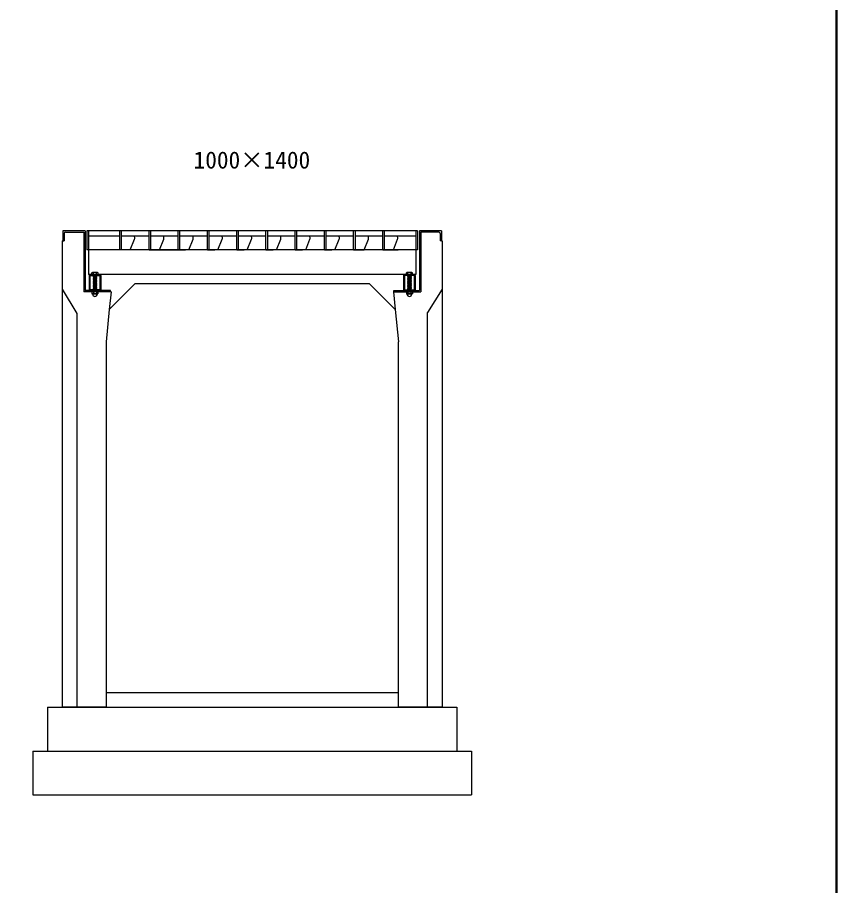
# Model space of a CAD drawing. Units: millimetres, scale not verified. Extents: x -16800 to 16800, y -5940 to 5940.
# Drawn here: x -3203 to -400, y -2970 to 0 of the extents above; entities that cross this region are included whole.
import ezdxf
from ezdxf.enums import TextEntityAlignment as Align

# ---------------------------------------------------------------- set-up
doc = ezdxf.new("R2010")
doc.units = ezdxf.units.MM
doc.header["$LTSCALE"] = 20
doc.linetypes.add('DOTTED', pattern=[1.75, 0.25, -1.5])
for name, color, linetype, lineweight in [('0-2_HATCH', 6, 'Continuous', 25), ('0-5_OUTLINE', 3, 'Continuous', 25), ('0-6_TXT', 7, 'Continuous', 25), ('0-7_WAKU', 3, 'Continuous', 25)]:
    doc.layers.add(name, color=color, linetype=linetype, lineweight=lineweight)
doc.styles.add('ＭＳ ゴシック', font='')
doc.styles.get('ＭＳ ゴシック').set_extended_font_data('MS Gothic')

msp = doc.modelspace()

# ---------------------------------------------------------------- linework, layer by layer
at = {"layer": '0-2_HATCH'}
for p, q in [((-3043, -739.85), (-3043, -764.85)), ((-3037.5, -734.35), (-2976, -734.35)), ((-2976, -734.35), (-2976, -939.35)), ((-2971.5, -729.85), (-2971.5, -934.85)), ((-2959.5, -729.85), (-2959.5, -879.85)), ((-2852.5, -794.85), (-2852.5, -729.85)), ((-2846.5, -794.85), (-2846.5, -729.85)), ((-2752.5, -794.85), (-2752.5, -729.85)), ((-2746.5, -794.85), (-2746.5, -729.85)), ((-2652.5, -794.85), (-2652.5, -729.85)), ((-2646.5, -794.85), (-2646.5, -729.85)), ((-2552.5, -794.85), (-2552.5, -729.85)), ((-2546.5, -794.85), (-2546.5, -729.85)), ((-2452.5, -794.85), (-2452.5, -729.85)), ((-2446.5, -794.85), (-2446.5, -729.85)), ((-2352.5, -794.85), (-2352.5, -729.85)), ((-2346.5, -794.85), (-2346.5, -729.85)), ((-2252.5, -794.85), (-2252.5, -729.85)), ((-2246.5, -794.85), (-2246.5, -729.85)), ((-2152.5, -794.85), (-2152.5, -729.85)), ((-2146.5, -794.85), (-2146.5, -729.85)), ((-2052.5, -794.85), (-2052.5, -729.85)), ((-2046.5, -794.85), (-2046.5, -729.85)), ((-1952.5, -794.85), (-1952.5, -729.85)), ((-1946.5, -794.85), (-1946.5, -729.85)), ((-1839.5, -729.85), (-1839.5, -879.85)), ((-1833.5, -729.85), (-1833.5, -794.85)), ((-1827.5, -729.85), (-1827.5, -934.85)), ((-1823, -734.35), (-1823, -939.35)), ((-1761.5, -734.35), (-1823, -734.35)), ((-1756, -739.85), (-1756, -764.85)), ((-3047.5, -764.85), (-3043, -764.85)), ((-2852.5, -748.84), (-2959.5, -748.84)), ((-2752.5, -748.84), (-2846.5, -748.84)), ((-2816.5, -794.84), (-2801.93, -758.42)), ((-2652.5, -748.84), (-2746.5, -748.84)), ((-2716.5, -794.84), (-2701.93, -758.42)), ((-2552.5, -748.84), (-2646.5, -748.84)), ((-2616.5, -794.84), (-2601.93, -758.42)), ((-2452.5, -748.84), (-2546.5, -748.84)), ((-2516.5, -794.84), (-2501.93, -758.42)), ((-2352.5, -748.84), (-2446.5, -748.84)), ((-2416.5, -794.84), (-2401.93, -758.42)), ((-2252.5, -748.84), (-2346.5, -748.84)), ((-2316.5, -794.84), (-2301.93, -758.42)), ((-2152.5, -748.84), (-2246.5, -748.84)), ((-2216.5, -794.84), (-2201.93, -758.42)), ((-2052.5, -748.84), (-2146.5, -748.84)), ((-2116.5, -794.84), (-2101.93, -758.42)), ((-1952.5, -748.84), (-2046.5, -748.84)), ((-1839.5, -748.85), (-1946.5, -748.85)), ((-1916.5, -794.85), (-1901.93, -758.42)), ((-1751.5, -764.85), (-1756, -764.85)), ((-1833.5, -794.85), (-2965.5, -794.85)), ((-2752.5, -794.85), (-2627.5, -794.85)), ((-2552.5, -794.85), (-2527.5, -794.85)), ((-2452.5, -794.85), (-2427.5, -794.85)), ((-2352.5, -794.85), (-2327.5, -794.85)), ((-2252.5, -794.85), (-2227.5, -794.85)), ((-2152.5, -794.85), (-2127.5, -794.85)), ((-2052.5, -794.85), (-2027.5, -794.85)), ((-1952.5, -794.85), (-1911.5, -794.85)), ((-1946.5, -794.85), (-1900.5, -794.85)), ((-1839.5, -879.85), (-2959.5, -879.85)), ((-2957.5, -882.85), (-2957.5, -931.85)), ((-2954.5, -879.85), (-2920.5, -879.85)), ((-2946, -872.34), (-2948, -873.84)), ((-2948, -879.84), (-2948, -873.84)), ((-2927, -879.85), (-2948, -879.84)), ((-2947.67, -873.57), (-2946, -872.34)), ((-2929, -872.35), (-2946, -872.34)), ((-2944, -879.85), (-2931, -879.84)), ((-2944, -880.85), (-2943, -879.85)), ((-2943, -881.85), (-2944, -880.85)), ((-2944, -882.85), (-2943, -881.85)), ((-2943, -883.85), (-2944, -882.85)), ((-2944, -884.85), (-2943, -883.85)), ((-2931, -883.85), (-2944, -884.85)), ((-2943, -885.85), (-2944, -884.85)), ((-2944, -886.85), (-2943, -885.85)), ((-2931, -885.85), (-2944, -886.85)), ((-2943, -887.84), (-2944, -886.85)), ((-2944, -888.85), (-2943, -887.84)), ((-2931, -887.84), (-2944, -888.85)), ((-2943, -889.85), (-2944, -888.85)), ((-2944, -890.85), (-2943, -889.85)), ((-2931, -889.85), (-2944, -890.85)), ((-2943, -891.84), (-2944, -890.85)), ((-2943, -879.85), (-2943, -873.84)), ((-2932, -879.85), (-2932, -873.84)), ((-2932, -880.85), (-2931, -879.85)), ((-2931, -881.85), (-2932, -880.85)), ((-2932, -884.85), (-2931, -883.85)), ((-2931, -885.85), (-2932, -884.85)), ((-2932, -886.85), (-2931, -885.85)), ((-2931, -887.84), (-2932, -886.85)), ((-2932, -888.85), (-2931, -887.84)), ((-2931, -889.85), (-2932, -888.85)), ((-2927.32, -873.57), (-2929, -872.35)), ((-2927, -879.85), (-2927, -873.84)), ((-2917.5, -882.85), (-2917.5, -931.85)), ((-1881.5, -882.85), (-1881.5, -931.85)), ((-1844.5, -879.85), (-1878.5, -879.85)), ((-1870, -872.34), (-1872, -873.84)), ((-1872, -879.84), (-1872, -873.84)), ((-1851, -879.85), (-1872, -879.84)), ((-1871.67, -873.57), (-1870, -872.34)), ((-1853, -872.35), (-1870, -872.34)), ((-1868, -879.85), (-1855, -879.84)), ((-1868, -880.85), (-1867, -879.85)), ((-1867, -881.85), (-1868, -880.85)), ((-1868, -882.85), (-1867, -881.85)), ((-1867, -883.85), (-1868, -882.85)), ((-1868, -884.85), (-1867, -883.85)), ((-1855, -883.85), (-1868, -884.85)), ((-1867, -885.85), (-1868, -884.85)), ((-1868, -886.85), (-1867, -885.85)), ((-1855, -885.85), (-1868, -886.85)), ((-1867, -887.84), (-1868, -886.85)), ((-1868, -888.85), (-1867, -887.84)), ((-1855, -887.84), (-1868, -888.85)), ((-1867, -889.85), (-1868, -888.85)), ((-1868, -890.85), (-1867, -889.85)), ((-1855, -889.85), (-1868, -890.85)), ((-1867, -891.84), (-1868, -890.85)), ((-1867, -879.85), (-1867, -873.84)), ((-1856, -879.85), (-1856, -873.84)), ((-1856, -880.85), (-1855, -879.85)), ((-1855, -881.85), (-1856, -880.85)), ((-1856, -884.85), (-1855, -883.85)), ((-1855, -885.85), (-1856, -884.85)), ((-1856, -886.85), (-1855, -885.85)), ((-1855, -887.84), (-1856, -886.85)), ((-1856, -888.85), (-1855, -887.84)), ((-1855, -889.85), (-1856, -888.85)), ((-1851.33, -873.57), (-1853, -872.35)), ((-1851, -879.85), (-1851, -873.84)), ((-1841.5, -882.85), (-1841.5, -931.85)), ((-2931, -891.84), (-2944, -892.85)), ((-2944, -892.85), (-2943, -891.84)), ((-2931, -893.85), (-2944, -894.85)), ((-2943, -895.84), (-2944, -894.85)), ((-2944, -896.84), (-2943, -895.84)), ((-2931, -895.85), (-2944, -896.85)), ((-2943, -897.84), (-2944, -896.84)), ((-2931, -897.84), (-2944, -898.84)), ((-2944, -898.84), (-2943, -897.84)), ((-2943, -899.84), (-2944, -898.84)), ((-2931, -899.84), (-2944, -900.84)), ((-2944, -900.84), (-2943, -899.84)), ((-2943, -901.84), (-2944, -900.84)), ((-2931, -901.84), (-2944, -902.84)), ((-2944, -902.84), (-2943, -901.84)), ((-2943, -903.84), (-2944, -902.84)), ((-2931, -903.84), (-2944, -904.84)), ((-2944, -904.84), (-2943, -903.84)), ((-2943, -905.84), (-2944, -904.84)), ((-2931, -905.84), (-2944, -906.84)), ((-2944, -906.84), (-2943, -905.84)), ((-2943, -907.84), (-2944, -906.84)), ((-2931, -907.84), (-2944, -908.84)), ((-2944, -908.84), (-2943, -907.84)), ((-2943, -909.84), (-2944, -908.84)), ((-2931, -909.84), (-2944, -910.84)), ((-2944, -910.84), (-2943, -909.84)), ((-2943, -911.84), (-2944, -910.84)), ((-2931, -911.84), (-2944, -912.84)), ((-2944, -912.84), (-2943, -911.84)), ((-2943, -913.84), (-2944, -912.84)), ((-2931, -913.84), (-2944, -914.84)), ((-2944, -914.84), (-2943, -913.84)), ((-2943, -915.84), (-2944, -914.84)), ((-2931, -915.84), (-2944, -916.84)), ((-2944, -916.84), (-2943, -915.84)), ((-2943, -917.84), (-2944, -916.84)), ((-2931, -917.84), (-2944, -918.84)), ((-2944, -918.84), (-2943, -917.84)), ((-2943, -919.84), (-2944, -918.84)), ((-2931, -919.84), (-2944, -920.84)), ((-2944, -920.84), (-2943, -919.84)), ((-2932, -892.85), (-2931, -891.84)), ((-2931, -893.85), (-2932, -892.85)), ((-2932, -894.85), (-2931, -893.85)), ((-2931, -895.84), (-2932, -894.85)), ((-2932, -896.85), (-2931, -895.85)), ((-2932, -896.85), (-2931, -897.85)), ((-2932, -898.84), (-2931, -897.84)), ((-2932, -898.84), (-2931, -899.84)), ((-2932, -900.84), (-2931, -899.84)), ((-2932, -900.84), (-2931, -901.84)), ((-2932, -902.84), (-2931, -901.84)), ((-2932, -902.84), (-2931, -903.84)), ((-2932, -904.84), (-2931, -903.84)), ((-2932, -904.84), (-2931, -905.84)), ((-2932, -906.84), (-2931, -905.84)), ((-2932, -906.84), (-2931, -907.84)), ((-2932, -908.84), (-2931, -907.84)), ((-2932, -908.84), (-2931, -909.84)), ((-2932, -910.84), (-2931, -909.84)), ((-2932, -910.84), (-2931, -911.84)), ((-2932, -912.84), (-2931, -911.84)), ((-2932, -912.84), (-2931, -913.84)), ((-2932, -914.84), (-2931, -913.84)), ((-2932, -914.84), (-2931, -915.84)), ((-2932, -916.84), (-2931, -915.84)), ((-2932, -916.84), (-2931, -917.84)), ((-2932, -918.84), (-2931, -917.84)), ((-2932, -918.84), (-2931, -919.85)), ((-2932, -920.84), (-2931, -919.84)), ((-1855, -891.84), (-1868, -892.85)), ((-1868, -892.85), (-1867, -891.84)), ((-1855, -893.85), (-1868, -894.85)), ((-1867, -895.84), (-1868, -894.85)), ((-1868, -896.84), (-1867, -895.84)), ((-1855, -895.85), (-1868, -896.85)), ((-1867, -897.84), (-1868, -896.84)), ((-1855, -897.84), (-1868, -898.84)), ((-1868, -898.84), (-1867, -897.84)), ((-1867, -899.84), (-1868, -898.84)), ((-1855, -899.84), (-1868, -900.84)), ((-1868, -900.84), (-1867, -899.84)), ((-1867, -901.84), (-1868, -900.84)), ((-1855, -901.84), (-1868, -902.84)), ((-1868, -902.84), (-1867, -901.84)), ((-1867, -903.84), (-1868, -902.84)), ((-1855, -903.84), (-1868, -904.84)), ((-1868, -904.84), (-1867, -903.84)), ((-1867, -905.84), (-1868, -904.84)), ((-1855, -905.84), (-1868, -906.84)), ((-1868, -906.84), (-1867, -905.84)), ((-1867, -907.84), (-1868, -906.84)), ((-1855, -907.84), (-1868, -908.84)), ((-1868, -908.84), (-1867, -907.84)), ((-1867, -909.84), (-1868, -908.84)), ((-1855, -909.84), (-1868, -910.84)), ((-1868, -910.84), (-1867, -909.84)), ((-1867, -911.84), (-1868, -910.84)), ((-1855, -911.84), (-1868, -912.84)), ((-1868, -912.84), (-1867, -911.84)), ((-1867, -913.84), (-1868, -912.84)), ((-1855, -913.84), (-1868, -914.84)), ((-1868, -914.84), (-1867, -913.84)), ((-1867, -915.84), (-1868, -914.84)), ((-1855, -915.84), (-1868, -916.84)), ((-1868, -916.84), (-1867, -915.84)), ((-1867, -917.84), (-1868, -916.84)), ((-1855, -917.84), (-1868, -918.84)), ((-1868, -918.84), (-1867, -917.84)), ((-1867, -919.84), (-1868, -918.84)), ((-1855, -919.84), (-1868, -920.84)), ((-1868, -920.84), (-1867, -919.84)), ((-1856, -892.85), (-1855, -891.84)), ((-1855, -893.85), (-1856, -892.85)), ((-1856, -894.85), (-1855, -893.85)), ((-1855, -895.84), (-1856, -894.85)), ((-1856, -896.85), (-1855, -895.85)), ((-1856, -896.85), (-1855, -897.85)), ((-1856, -898.84), (-1855, -897.84)), ((-1856, -898.84), (-1855, -899.84)), ((-1856, -900.84), (-1855, -899.84)), ((-1856, -900.84), (-1855, -901.84)), ((-1856, -902.84), (-1855, -901.84)), ((-1856, -902.84), (-1855, -903.84)), ((-1856, -904.84), (-1855, -903.84)), ((-1856, -904.84), (-1855, -905.84)), ((-1856, -906.84), (-1855, -905.84)), ((-1856, -906.84), (-1855, -907.84)), ((-1856, -908.84), (-1855, -907.84)), ((-1856, -908.84), (-1855, -909.84)), ((-1856, -910.84), (-1855, -909.84)), ((-1856, -910.84), (-1855, -911.84)), ((-1856, -912.84), (-1855, -911.84)), ((-1856, -912.84), (-1855, -913.84)), ((-1856, -914.84), (-1855, -913.84)), ((-1856, -914.84), (-1855, -915.84)), ((-1856, -916.84), (-1855, -915.84)), ((-1856, -916.84), (-1855, -917.84)), ((-1856, -918.84), (-1855, -917.84)), ((-1856, -918.84), (-1855, -919.85)), ((-1856, -920.84), (-1855, -919.84)), ((-2954.5, -934.85), (-2920.5, -934.85)), ((-2946.84, -939.35), (-2947.71, -939.99)), ((-2947.71, -939.99), (-2947.7, -945.18)), ((-2946.01, -946.15), (-2947.7, -945.18)), ((-2928.16, -939.34), (-2946.84, -939.35)), ((-2946.01, -946.47), (-2946.01, -946.15)), ((-2928.99, -946.15), (-2946.01, -946.15)), ((-2928.99, -946.47), (-2946.01, -946.47)), ((-2943, -921.84), (-2944, -920.84)), ((-2931, -921.84), (-2944, -922.84)), ((-2944, -922.84), (-2943, -921.84)), ((-2943, -923.84), (-2944, -922.84)), ((-2931, -923.85), (-2944, -924.85)), ((-2944, -924.85), (-2943, -923.85)), ((-2943, -925.85), (-2944, -924.85)), ((-2930.99, -925.85), (-2943.99, -926.85)), ((-2943.99, -926.85), (-2942.99, -925.85)), ((-2942.99, -927.85), (-2943.99, -926.85)), ((-2930.99, -927.85), (-2943.99, -928.85)), ((-2943.99, -928.85), (-2942.99, -927.85)), ((-2942.99, -929.85), (-2943.99, -928.85)), ((-2930.99, -929.85), (-2943.99, -930.85)), ((-2943.99, -930.85), (-2942.99, -929.85)), ((-2942.99, -931.85), (-2943.99, -930.85)), ((-2943.99, -932.85), (-2942.99, -931.85)), ((-2942.99, -933.85), (-2943.99, -932.85)), ((-2943.99, -938.85), (-2942.99, -937.85)), ((-2943.5, -939.35), (-2943.99, -938.85)), ((-2943.98, -934.86), (-2942.98, -933.86)), ((-2942.98, -935.86), (-2943.98, -934.86)), ((-2943.98, -936.86), (-2942.98, -935.86)), ((-2942.98, -937.86), (-2943.98, -936.86)), ((-2942.6, -939.99), (-2942.6, -945.18)), ((-2932.4, -939.99), (-2932.4, -945.18)), ((-2932, -920.84), (-2931, -921.84)), ((-2932, -922.84), (-2931, -921.84)), ((-2932, -922.84), (-2930.99, -923.85)), ((-2932, -924.85), (-2931, -923.85)), ((-2932, -924.85), (-2930.99, -925.85)), ((-2931.99, -926.85), (-2930.99, -925.85)), ((-2931.99, -926.85), (-2930.99, -927.85)), ((-2931.99, -928.85), (-2930.99, -927.85)), ((-2931.99, -928.85), (-2930.99, -929.85)), ((-2931.99, -930.85), (-2930.99, -929.85)), ((-2931.99, -930.85), (-2930.99, -931.85)), ((-2931.99, -932.85), (-2930.99, -931.85)), ((-2931.99, -932.85), (-2930.98, -933.86)), ((-2931.99, -938.85), (-2930.99, -937.85)), ((-2931.99, -938.85), (-2931.5, -939.35)), ((-2931.98, -934.86), (-2930.98, -933.86)), ((-2931.98, -934.86), (-2930.98, -935.86)), ((-2931.98, -936.86), (-2930.98, -935.86)), ((-2931.98, -936.86), (-2930.98, -937.86)), ((-2928.99, -946.15), (-2927.29, -945.18)), ((-2928.99, -946.47), (-2928.99, -946.15)), ((-2928.16, -939.34), (-2927.29, -939.99)), ((-2927.29, -939.99), (-2927.29, -945.18)), ((-2882.45, -939.35), (-2888.39, -998.73)), ((-1916.55, -939.35), (-1910.61, -998.73)), ((-1844.5, -934.85), (-1878.5, -934.85)), ((-1870.84, -939.35), (-1871.71, -939.99)), ((-1871.71, -939.99), (-1871.71, -945.18)), ((-1870.01, -946.15), (-1871.71, -945.18)), ((-1852.16, -939.34), (-1870.84, -939.35)), ((-1870.01, -946.47), (-1870.01, -946.15)), ((-1852.99, -946.15), (-1870.01, -946.15)), ((-1852.99, -946.47), (-1870.01, -946.47)), ((-1867, -921.84), (-1868, -920.84)), ((-1855, -921.84), (-1868, -922.84)), ((-1868, -922.84), (-1867, -921.84)), ((-1867, -923.84), (-1868, -922.84)), ((-1855, -923.85), (-1868, -924.85)), ((-1868, -924.85), (-1867, -923.85)), ((-1867, -925.85), (-1868, -924.85)), ((-1854.99, -925.85), (-1867.99, -926.85)), ((-1867.99, -926.85), (-1866.99, -925.85)), ((-1866.99, -927.85), (-1867.99, -926.85)), ((-1854.99, -927.85), (-1867.99, -928.85)), ((-1867.99, -928.85), (-1866.99, -927.85)), ((-1866.99, -929.85), (-1867.99, -928.85)), ((-1854.99, -929.85), (-1867.99, -930.85)), ((-1867.99, -930.85), (-1866.99, -929.85)), ((-1866.99, -931.85), (-1867.99, -930.85)), ((-1867.99, -932.85), (-1866.99, -931.85)), ((-1866.99, -933.85), (-1867.99, -932.85)), ((-1867.99, -934.86), (-1866.99, -933.86)), ((-1866.99, -935.86), (-1867.99, -934.86)), ((-1867.99, -938.85), (-1866.99, -937.85)), ((-1867.5, -939.35), (-1867.99, -938.85)), ((-1867.98, -936.86), (-1866.98, -935.86)), ((-1866.98, -937.86), (-1867.98, -936.86)), ((-1866.6, -939.99), (-1866.6, -945.18)), ((-1856.4, -939.99), (-1856.4, -945.18)), ((-1856, -920.84), (-1855, -921.84)), ((-1856, -922.84), (-1855, -921.84)), ((-1856, -922.84), (-1855, -923.85)), ((-1856, -924.85), (-1855, -923.85)), ((-1856, -924.85), (-1854.99, -925.85)), ((-1855.99, -926.85), (-1854.99, -925.85)), ((-1855.99, -926.85), (-1854.99, -927.85)), ((-1855.99, -928.85), (-1854.99, -927.85)), ((-1855.99, -928.85), (-1854.99, -929.85)), ((-1855.99, -930.85), (-1854.99, -929.85)), ((-1855.99, -930.85), (-1854.99, -931.85)), ((-1855.99, -932.85), (-1854.99, -931.85)), ((-1855.99, -932.85), (-1854.98, -933.86)), ((-1855.99, -938.85), (-1854.99, -937.85)), ((-1855.99, -938.85), (-1855.5, -939.35)), ((-1855.98, -934.86), (-1854.98, -933.86)), ((-1855.98, -934.86), (-1854.98, -935.86)), ((-1855.98, -936.86), (-1854.98, -935.86)), ((-1855.98, -936.86), (-1854.98, -937.86)), ((-1852.99, -946.15), (-1851.29, -945.18)), ((-1852.99, -946.47), (-1852.99, -946.15)), ((-1852.16, -939.34), (-1851.29, -939.99)), ((-1851.29, -939.99), (-1851.29, -945.18))]:
    msp.add_line(p, q, dxfattribs=at)
at = {"layer": '0-2_HATCH', "linetype": 'DOTTED'}
for p, q in [((-2931, -879.85), (-2944, -880.85)), ((-2931, -881.85), (-2944, -882.85)), ((-1855, -879.85), (-1868, -880.85)), ((-1855, -881.85), (-1868, -882.85)), ((-2930.99, -931.85), (-2943.99, -932.85)), ((-2930.99, -937.85), (-2943.99, -938.85)), ((-2930.98, -933.86), (-2943.98, -934.86)), ((-2930.98, -935.86), (-2943.98, -936.86)), ((-2943.5, -939.35), (-2931.5, -939.35)), ((-1854.99, -931.85), (-1867.99, -932.85)), ((-1854.98, -933.86), (-1867.99, -934.86)), ((-1854.99, -937.85), (-1867.99, -938.85)), ((-1854.98, -935.86), (-1867.98, -936.86)), ((-1867.5, -939.35), (-1855.5, -939.35))]:
    msp.add_line(p, q, dxfattribs=at)
at = {"layer": '0-2_HATCH'}
for points in [[(-1833.5, -729.85), (-2965.5, -729.85), (-2965.5, -794.85)], [(-2046.5, -794.84), (-2016.5, -794.84), (-2001.93, -758.42)], [(-2931, -883.85), (-2932, -882.85), (-2931, -881.85)], [(-2931, -891.84), (-2932, -890.84), (-2931, -889.85)], [(-1855, -883.85), (-1856, -882.85), (-1855, -881.85)], [(-1855, -891.84), (-1856, -890.84), (-1855, -889.85)], [(-2944, -894.85), (-2943, -893.85), (-2944, -892.85)], [(-1868, -894.85), (-1867, -893.85), (-1868, -892.85)], [(-2882.45, -939.35), (-2884.5, -939.35), (-2976, -939.35)], [(-2884.5, -939.35), (-2884.5, -934.85), (-2971.5, -934.85)], [(-1916.55, -939.35), (-1914.5, -939.35), (-1823, -939.35)], [(-1914.5, -939.35), (-1914.5, -934.85), (-1827.5, -934.85)]]:
    msp.add_lwpolyline(points, dxfattribs=at)
for points in [[(-2920.7, -883.05), (-2920.7, -931.65), (-2954.3, -931.65), (-2954.3, -883.05)], [(-1878.3, -883.05), (-1878.3, -931.65), (-1844.7, -931.65), (-1844.7, -883.05)]]:
    msp.add_lwpolyline(points, close=True, dxfattribs=at)
for centre, radius, start, end in [((-3037.5, -739.85), 5.5, 90, 180), ((-1761.5, -739.85), 5.5, 0, 90), ((-2811.12, -754.74), 9.9, 338.19859, 36.58107), ((-2711.12, -754.74), 9.9, 338.19859, 36.58107), ((-2611.12, -754.74), 9.9, 338.19859, 36.58107), ((-2511.12, -754.74), 9.9, 338.19859, 36.58107), ((-2411.12, -754.74), 9.9, 338.19859, 36.58107), ((-2311.12, -754.74), 9.9, 338.19859, 36.58107), ((-2211.12, -754.74), 9.9, 338.19859, 36.58107), ((-2111.12, -754.74), 9.9, 338.19859, 36.58107), ((-2011.12, -754.74), 9.9, 338.19859, 36.58107), ((-1911.12, -754.75), 9.9, 338.19859, 36.58107), ((-2954.5, -882.85), 3, 90, 180), ((-2945.5, -876.47), 3.62, 46.39563, 133.60437), ((-2937.5, -888.47), 15.62, 69.39075, 110.60925), ((-2929.5, -876.47), 3.62, 46.39563, 133.60437), ((-2920.5, -882.85), 3, 0, 90), ((-1878.5, -882.85), 3, 90, 180), ((-1869.5, -876.47), 3.62, 46.39563, 133.60437), ((-1861.5, -888.47), 15.62, 69.39075, 110.60925), ((-1853.5, -876.47), 3.62, 46.39563, 133.60437), ((-1844.5, -882.85), 3, 0, 90), ((-2954.5, -931.85), 3, 180, 270), ((-2945.15, -944.69), 5.35, 61.49832, 118.50684), ((-2945.15, -940.48), 5.35, 241.49843, 298.50089), ((-2937.5, -946.47), 8.19, 180, 359.99995), ((-2937.5, -959.76), 20.42, 75.52621, 104.47362), ((-2937.5, -925.41), 20.42, 255.52638, 284.47374), ((-2929.85, -944.69), 5.35, 61.49231, 118.50169), ((-2929.85, -940.48), 5.35, 241.49989, 298.5), ((-2920.5, -931.85), 3, 270, 0), ((-1878.5, -931.85), 3, 180, 270), ((-1869.15, -944.69), 5.35, 61.49832, 118.50684), ((-1869.15, -940.48), 5.35, 241.49843, 298.50089), ((-1861.5, -946.47), 8.19, 180, 359.99995), ((-1861.5, -959.76), 20.42, 75.52621, 104.47362), ((-1861.5, -925.41), 20.42, 255.52638, 284.47374), ((-1853.85, -944.69), 5.35, 61.49231, 118.50169), ((-1853.85, -940.48), 5.35, 241.49989, 298.5), ((-1844.5, -931.85), 3, 270, 0)]:
    msp.add_arc(centre, radius, start, end, dxfattribs=at)
at = {"layer": '0-5_OUTLINE'}
for p, q in [((-3047.5, -729.85), (-3047.5, -764.85)), ((-2971.5, -729.85), (-3047.5, -729.85)), ((-1751.5, -729.85), (-1827.5, -729.85)), ((-1751.5, -729.85), (-1751.5, -764.85)), ((-3049.5, -764.85), (-3047.5, -764.85)), ((-3049.5, -764.85), (-3049.5, -2359.85)), ((-1751.5, -764.85), (-1749.5, -764.85)), ((-1749.5, -764.85), (-1749.5, -2359.85)), ((-2799.5, -909.85), (-1999.5, -909.85)), ((-1999.5, -909.85), (-1910.61, -998.73)), ((-3049.5, -929.85), (-2999.5, -1013.18)), ((-1749.5, -929.85), (-1799.5, -1009.85)), ((-1910.61, -998.73), (-1899.5, -1109.85)), ((-2999.5, -1013.18), (-2999.5, -2359.85)), ((-1799.5, -2359.85), (-1799.5, -1009.85)), ((-2899.5, -1109.85), (-2899.5, -2359.85)), ((-1899.5, -2359.85), (-1899.5, -1109.85)), ((-2899.5, -2309.85), (-1899.5, -2309.85)), ((-3099.5, -2359.85), (-3099.5, -2509.85)), ((-3099.5, -2359.85), (-1699.5, -2359.85)), ((-2899.5, -2359.85), (-3049.5, -2359.85)), ((-1749.5, -2359.85), (-1899.5, -2359.85)), ((-1699.5, -2359.85), (-1699.5, -2509.85)), ((-3149.5, -2509.85), (-3149.5, -2659.85)), ((-3149.5, -2509.85), (-1649.5, -2509.85)), ((-1649.5, -2509.85), (-1649.5, -2659.85)), ((-3149.5, -2659.85), (-1649.5, -2659.85))]:
    msp.add_line(p, q, dxfattribs=at)
msp.add_lwpolyline([(-2799.5, -909.85), (-2888.39, -998.73), (-2899.5, -1109.85)], dxfattribs=at)
at = {"layer": '0-7_WAKU', "lineweight": 50}
msp.add_lwpolyline([(-16400, -5540), (-400, -5540), (-400, 5540), (-16400, 5540)], close=True, dxfattribs=at)

# ---------------------------------------------------------------- texts
at = {"layer": '0-6_TXT', "style": 'ＭＳ ゴシック'}
msp.add_text('1000×1400', height=58.65, dxfattribs=at).set_placement((-2600, -534.84), align=Align.BOTTOM_LEFT)

doc.saveas('drawing.dxf')
